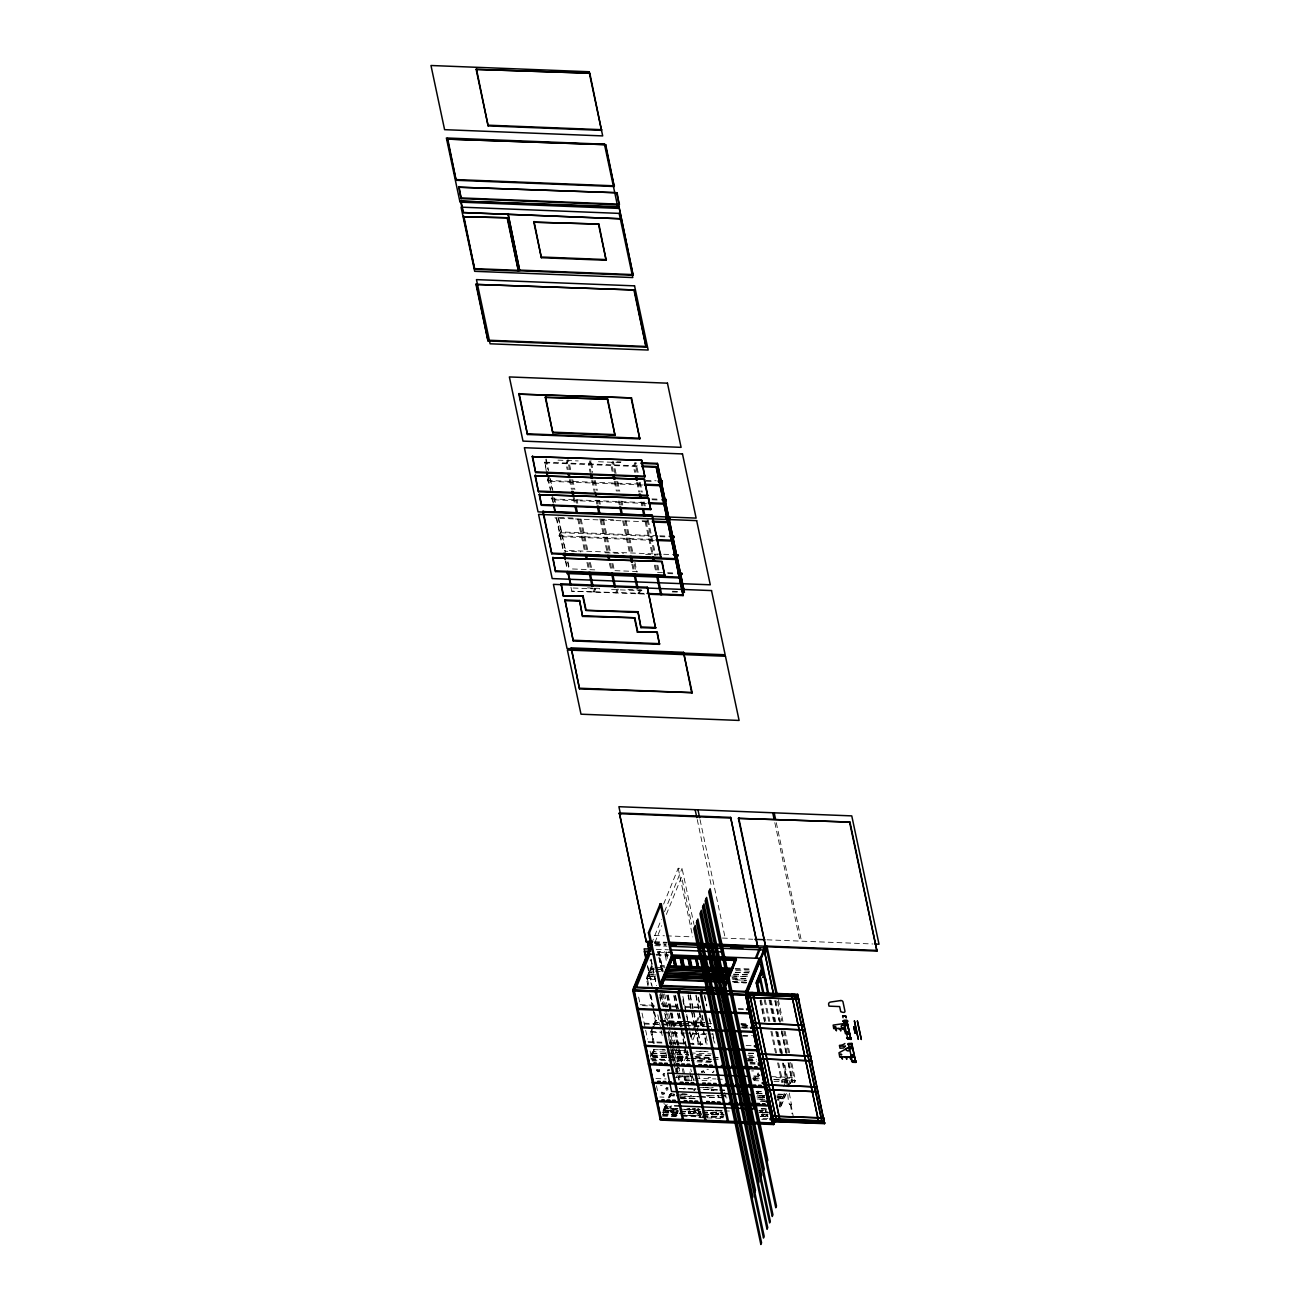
<?xml version="1.0" encoding="UTF-8"?>
<svg xmlns="http://www.w3.org/2000/svg" width="1310" height="1310" viewBox="0 0 1310 1310"><rect width="100%" height="100%" fill="white"/><g stroke="black" fill="none" stroke-linecap="round" stroke-linejoin="round"><path stroke-width="0.75" stroke-dasharray="5 3.75" d="M656.85 1069.451C656.801 1072.71 662.32 1070.123 658.308 1068.796C654.132 1068.878 658.799 1074.347 659.732 1070.434M664.366 1107.015C669.394 1112.272 666.61 1102.299 664.71 1106.115M669.803 1069.484L667.871 1069.5L668.002 1070.958M665.595 1110.569C665.333 1113.467 670.687 1111.813 667.478 1110.045C662.893 1109.177 667.183 1115.76 668.477 1111.551M671.375 1106.492L669.836 1107.769L672.325 1108.555M670.982 1110.782C670.933 1114.04 676.435 1111.469 672.439 1110.127C668.215 1110.241 672.963 1115.645 673.864 1111.764M677.974 1110.372L676.337 1111.207L677.925 1112.649M683.198 1088.97L684.295 1088.07L685.998 1088.97M690.747 1075.805L692.695 1077.459M689.764 1108.653L688.552 1109.455L686.964 1108.555M690.681 1113.009C689.83 1106.901 686.112 1116.906 690.943 1112.436M695.905 1088.643L694.251 1088.79L693.858 1090.624M696.068 1113.222C696.068 1110.192 690.812 1112.747 694.595 1113.991C698.558 1114.057 694.267 1108.358 693.17 1112.354M704.42 1072.562L702.569 1071.22L701.57 1072.562M704.518 1072.497L703.388 1070.597L701.521 1071.924M709.25 1095.553L708.039 1096.339L706.467 1095.438M712.263 1072.562L713.901 1071.711M713.901 1070.974L712.755 1072.513M710.233 1113.14C715.047 1118.462 712.918 1108.325 710.56 1112.239M715.62 1113.353C720.32 1118.674 718.273 1108.686 715.964 1112.452M753.234 1079.44C756.394 1081.831 756.705 1075.412 753.283 1077.18M758.163 1073.43L757.508 1075.084L759.784 1075.543M756.476 1093.67C759.407 1095.406 759.653 1089.724 756.476 1091.099M764.762 1095.979C761.585 1093.621 761.323 1100.122 764.712 1098.238M761.438 1116.464C764.172 1117.888 764.467 1112.779 761.536 1113.697M766.383 1109.504L765.286 1110.405L766.317 1111.699M789.914 1104.576C793.533 1101.808 788.309 1112.075 787.834 1093.375M659.454 1071.121L658.324 1069.566L656.621 1070.041M664.776 1073.398C661.321 1072.824 663.581 1078.294 665.742 1075.788M661.419 1092.917C661.517 1096.47 666.986 1093.211 663.433 1091.639C658.995 1092.884 663.892 1091.279 664.285 1093.883M661.73 1092.114L662.827 1093.784L664.579 1093.195M669.77 1070.352L667.33 1070.892M668.034 1087.546C665.349 1086.367 665.283 1091.295 668.084 1090.379M666.151 1088.086L668.1 1089.74M667.265 1107.883C665.464 1103.708 663.597 1109.373 667.543 1107.196M668.198 1112.239L667.052 1110.683L665.316 1111.257M671.375 1105.755L670.032 1106.655L671.342 1108.031M673.586 1112.452L672.439 1110.896L670.736 1111.371M679.988 1075.919L681.789 1077.049L683.034 1075.87M676.369 1110.995L676.271 1112.55L677.909 1113.353M688.094 1111.355C689.748 1115.711 691.647 1109.963 687.816 1112.043M701.832 1071.121L702.52 1072.595M693.481 1111.568L694.595 1113.238L696.331 1112.649M692.302 1108.653L694.071 1109.668L695.25 1108.587M700.866 1111.42C698.033 1109.963 697.919 1115.285 700.883 1114.139M713.999 1090.608L712.149 1089.167L711.215 1090.608M722.088 1112.763L721.302 1114.433L723.759 1114.728M722.105 1112.108L721.581 1113.746L723.759 1114.27M758.179 1072.792L757.786 1074.397L759.849 1074.986M759.833 1111.535C763.288 1115.056 763.288 1106.639 759.898 1110.192C761.716 1113.942 763.779 1108.849 759.816 1110.372M765.318 1110.192L765.76 1112.239L767.922 1111.846M767.987 1113.958L765.941 1115.449L768.053 1116.857M766.284 1114.433L767.938 1116.202M710.675 1077.557L708.104 1077.459M546.221 470.749L544.813 462.168L639.935 465.918M642.588 485.011L547.416 481.261L548.825 476.545M547.416 481.261L548.481 478.674M646.501 503.466L551.346 499.716L552.738 495M654.345 540.375L559.19 536.625L559.01 535.774L560.582 531.909L657.767 535.741M559.19 536.625L560.582 531.909M590.024 460.711L588.436 464.575L590.122 472.484M591.056 460.743L589.484 464.624L591.154 472.517M644.667 594.069L571.799 591.203L644.946 593.381M594.806 588.174L593.233 592.038L592.398 588.092M595.853 588.206L594.282 592.087L593.43 588.141M617.288 589.058L615.7 592.922L614.865 588.976M618.32 589.091L616.748 592.971L615.913 589.025M639.755 589.942L638.183 593.823L637.331 589.86M640.786 589.975L639.215 593.856L638.379 589.909M663.646 904.064L678.187 868.268L682.068 868.415L693.972 924.434M651.463 943.789L661.419 919.292M664.481 911.76L682.068 868.415M654.902 942.594L661.763 925.695M666.348 914.429L681.609 876.849L691.68 924.287M647.975 986.053L646.338 978.374L651.414 965.912L650.137 959.968M651.496 966.993L646.927 978.259L648.319 984.858M652.445 965.945L647.107 979.11L655.197 979.422M649.17 974.607L648.679 972.642L654.803 972.74M650.693 970.874L650.235 968.778M662.893 971.987L658.979 951.551L664.809 951.78L666.495 959.673M666.217 960.361L664.809 951.78M667.265 958.445L666.282 951.83L672.112 952.059M653.297 1043.71L650.759 1031.772L653.035 1026.172M653.821 1024.469L655.311 1020.572L656.343 1020.621L650.644 993.766M653.608 1026.058L651.348 1031.658L653.641 1042.449M654.378 1024.191L655.884 1020.457M651.807 1031.805L661.632 1032.886M653.035 1028.759L656.343 1020.621M652.02 1031.854L651.627 1029.627M655.115 1024.273L654.656 1022.177L658.717 1022.324L654.607 1022.291M650.35 1057.055L653.379 1049.556M654.017 1049.31L651.201 1056.253L667.38 1056.892M666.643 1057.661L651.381 1057.104L655.18 1047.722M653.903 1051.521L653.493 1049.277M675.96 1071.793L677.499 1068.01M680.561 1060.478L685.146 1049.179M692.793 1030.331L699.687 1013.367M681.282 1061.28L685.85 1050.014M691.189 1036.865L700.342 1014.317M676.238 1077.557L676.942 1075.821L692.728 1076.787M663.007 1110.847L665.251 1105.345M668.231 1098.009L669.721 1094.341M663.138 1111.846L666.135 1104.445M669.148 1097.043L670.638 1093.342M677.499 1113.205L663.335 1112.649L666.332 1105.034M669.328 1097.878L670.867 1093.85L674.961 1094.161M684.442 1060.641L687.504 1053.093M692.859 1039.911L695.921 1032.362M696.691 1030.479L702.815 1015.414M663.417 1113.729L667.167 1104.477M670.18 1097.076L671.686 1093.375M678.842 1077.655L679.53 1075.936M690.812 1080.75L684.672 1080.504L684.213 1075.903M693.547 1080.177L690.747 1069.025M711.101 1089.854L713.426 1090.542M784.166 1082.83L786.442 1077.229L783.511 1063.392M783.675 1086.612L787.474 1077.262L784.543 1063.442M779.548 1101.743L780.007 1103.839M782.578 1094.276L778.533 1094.112M779.09 1106.099L784.297 1093.26M779.253 1106.95L784.477 1094.096M788.211 1084.893L791.256 1077.409L788.325 1063.589M780.269 1107.048L785.525 1094.112M788.489 1086.809L792.288 1077.459L772.048 1076.656M781.202 1106.049L786.458 1093.097M790.208 1083.845L792.468 1078.294L774.243 1077.573M773.997 1081.405L794.81 1082.224L795.514 1080.504L791.731 1062.737M665.922 1088.659L668.034 1088.381M676.124 1111.584L677.974 1111.158M765.073 1110.765L766.366 1110.192M766.006 1115.121L767.987 1114.761M677.892 1108.604L675.764 1108.62M707.138 1087.333L705.222 1087.333M753.561 1070.909L751.645 1070.909M717.356 1110.258L715.44 1110.258M662.107 1085.646L660.42 1085.646M708.415 1069.271L706.974 1069.287M683.394 1088.905L684.835 1088.905M674.634 1094.832L672.21 1093.866M691.598 1095.569L690.272 1095.52M708.956 1095.553L707.629 1095.504M753.201 1077.721C761.929 1079.571 743.867 1079.031 759.374 1078.736M689.584 1108.604L688.127 1108.62M711.658 1110.241L710.462 1110.241M764.68 1097.747L762.305 1096.486L764.68 1096.879M674.552 1094.276L673.062 1093.932M756.558 1091.656L758.67 1093.064L756.623 1092.9M722.056 1110.765L720.582 1110.29M761.372 1114.351L763.484 1115.776L761.454 1115.612M753.971 1076.885L760.078 1077.016M700.784 1113.533L698.803 1112.19L700.85 1112.272M616.944 461.775L620.989 461.922M557.978 460.137L578.218 460.94M598.457 461.742L620.711 462.61M544.534 462.856L639.657 466.606M646.01 480.377L656.13 480.77M646.19 481.212L652.249 481.458M547.252 480.426L642.408 484.176M651.954 498.913L660.043 499.225M652.134 499.749L660.224 500.076M551.166 498.881L646.321 502.631M559.141 517.483L573.305 518.039M599.636 519.087L613.8 519.644M642.146 520.758L650.251 521.085M573.485 518.891L555.26 518.17L555.08 517.335M575.516 518.973L613.981 520.479M616.011 520.561L650.431 521.92M659.782 535.806L669.918 536.216M560.762 532.744L657.947 536.576M659.962 536.658L668.067 536.969M559.01 535.774L654.165 539.524M661.681 554.179L564.495 550.364L564.675 551.199L580.87 551.837M663.712 554.261L673.831 554.67M605.171 552.787L623.396 553.508M645.666 554.392L657.817 554.867M572.47 568.966L594.74 569.85M614.98 570.652L637.266 571.52M657.505 572.323L665.611 572.634M667.625 572.716L673.7 572.961M667.805 573.567L675.911 573.878M587.551 587.879L599.685 588.354M628.03 589.484L642.195 590.04M672.538 591.236L678.613 591.465M573.092 588.01L599.407 589.042M611.557 589.533L641.916 590.728M672.259 591.923L680.365 592.235M654.279 935.373L664.416 935.766M666.446 935.848L692.793 936.879M722.416 938.058L752.824 939.254M767.005 939.81L872.951 943.986M654.705 941.661L667.216 942.332M654.427 942.349L666.577 942.823M654.361 943.577L666.512 944.051M655.508 943.953L665.644 944.346M655.688 944.788L665.824 945.198M654.82 945.673L666.97 946.147M656.294 949.324L668.46 949.799M658.701 952.239L664.53 952.468M666.004 952.517L671.833 952.747M656.015 954.302L668.28 954.793M656.195 955.154L668.444 955.629M660.355 965.421L664.399 965.585M735.205 968.368L751.383 969.007M660.535 966.272L664.579 966.42M735.385 969.22L751.563 969.858M654.934 967.337L665.054 967.746M735.892 970.53L750.09 971.25M650.186 968.909L654.296 968.942M656.261 969.138L662.385 969.253M735.188 972.249L749.402 972.691M650.218 969.056L654.263 969.22M656.294 969.302L662.369 969.547M735.221 972.413L749.385 972.97M733.666 974.149L749.86 974.787M653.461 971.234L649.4 971.07M655.442 971.152L661.55 971.545M733.616 974.28L750.597 975.066M733.666 975.983L747.895 976.408M648.712 972.79L654.771 973.035M731.684 976.065L747.879 976.703M655.95 974.967L647.861 974.64L655.983 975.115M732.143 977.882L749.042 978.635M732.093 978.013L749.074 978.783M655.311 976.556L647.206 976.228L647.599 978.472L655.704 978.783M746.372 980.142L732.208 979.585L746.356 980.437M647.156 976.359L655.295 976.834M646.338 978.374L655.753 978.652M732.65 981.698L746.831 982.254M732.601 981.812L746.765 982.385M734.091 982.533L746.225 983.008M640.23 1004.721L654.525 1005.294M662.696 1005.621L676.992 1006.178M685.163 1006.506L701.505 1007.144M738.267 1008.585L744.391 1008.831M642.44 1005.654L654.705 1006.129M662.876 1006.457L677.172 1007.013M685.343 1007.341L701.685 1007.979M738.447 1009.437L744.571 1009.683M659.929 1020.621L682.183 1021.505M684.213 1021.587L704.436 1022.373M740.854 1023.814L748.943 1024.125M660.387 1020.768L704.895 1022.537M741.313 1023.962L748.436 1024.404M660.109 1021.472L680.349 1022.258M688.438 1022.586L704.616 1023.225M706.63 1023.306L712.706 1023.536M741.034 1024.649L749.124 1024.977M666.806 1022.651L680.971 1023.208M683.001 1023.29L703.241 1024.076M666.757 1022.783L680.922 1023.339L666.79 1022.93M682.936 1023.421L703.175 1024.207M654.64 1022.455L658.684 1022.619M682.968 1023.569L703.208 1024.371M741.673 1025.894L747.732 1026.123M644.143 1023.176L660.486 1023.831M662.533 1023.912L680.905 1024.633M682.952 1024.715L703.372 1025.517M742.197 1027.04L748.321 1027.286M653.788 1024.305L659.863 1024.551M661.894 1024.617L683.443 1025.386L661.927 1024.78M685.474 1025.468L704.387 1026.303M705.697 1026.27L712.493 1026.614M740.821 1027.728L748.911 1028.055L740.854 1027.891M644.323 1024.027L660.666 1024.666M685.179 1025.632L704.42 1026.45M705.599 1026.434L711.723 1026.68M650.759 1031.772L662.205 1032.133M663.482 1032.133L683.705 1032.935M684.459 1033.017L706.729 1033.885M707.99 1033.885L714.818 1034.212M742.835 1035.391L752.48 1035.637M663.662 1032.968L683.885 1033.77M691.975 1034.098L706.139 1034.654M742.557 1036.079L750.646 1036.406M648.057 1041.63L662.369 1042.203M670.54 1042.514L686.866 1043.169M688.913 1043.251L707.302 1043.972M746.111 1045.495L752.235 1045.74M648.237 1042.482L662.533 1043.038M670.704 1043.366L687.046 1044.004M689.093 1044.086L705.435 1044.725M659.519 1049.654L665.644 1049.752M685.883 1050.554L667.609 1049.965L685.867 1050.849M699.999 1051.242L708.137 1051.439M748.567 1053.158L754.691 1053.273M653.477 1049.572L665.627 1050.047M695.987 1051.242L708.12 1051.717M748.6 1053.322L754.675 1053.551M664.809 1052.045L652.675 1051.57M666.806 1051.979L688.356 1052.732M690.321 1052.945L711.363 1053.895M747.748 1055.172L755.886 1055.647M651.938 1053.142L666.151 1053.567M668.116 1053.78L688.421 1054.452M710.675 1055.32L690.386 1054.648L710.659 1055.614M749.074 1056.974L755.199 1057.072M651.971 1053.289L666.135 1053.862M668.166 1053.928L688.389 1054.73M749.107 1057.121L755.182 1057.367M666.593 1055.68L652.429 1055.107L651.987 1053.011M668.624 1055.745L686.833 1056.466M694.939 1056.793L711.117 1057.432M713.148 1057.514L719.223 1057.743M747.551 1058.857L755.641 1059.184M651.119 1055.139L667.347 1055.942M668.575 1055.876L687.586 1056.744M695.643 1056.908L711.068 1057.563M713.099 1057.629L719.174 1057.874M747.502 1058.988L756.394 1059.446M669.41 1056.974L687.619 1057.694M695.708 1058.005L709.856 1058.562M748.305 1060.085L756.394 1060.396M652.445 1056.941L666.659 1057.383M668.64 1057.579L688.929 1058.251M690.894 1058.464L711.183 1059.135M713.213 1059.217L719.288 1059.446M747.568 1060.691L755.706 1060.887M668.673 1057.743L689.813 1058.611M690.927 1058.627L711.166 1059.413M747.601 1060.854L756.574 1061.247M650.923 1058.84L667.101 1059.479M669.132 1059.561L689.371 1060.363M711.625 1061.231L691.402 1060.445L711.576 1061.362M750.09 1062.754L756.148 1062.999M650.874 1058.971L667.052 1059.61M669.082 1059.692L689.322 1060.494M750.024 1062.885L756.099 1063.114M651.987 1060.085L666.282 1060.641M668.329 1060.723L678.531 1061.133M696.92 1061.853L713.262 1062.508M750.024 1063.949L756.165 1064.195M652.167 1060.92L656.245 1061.084M753.823 1075.936L759.898 1076.181M686.489 1075.87L692.564 1076.099M773.555 1079.293L791.764 1080.013M752.415 1078.801L760.52 1079.112M774.701 1079.686L795.514 1080.504M675.452 1077.36L693.006 1078.212M695.037 1078.294L715.997 1078.949M717.307 1079.162L724.102 1079.276M753.741 1080.603L759.816 1080.848M655.901 1078.539L666.119 1078.949M684.508 1079.669L711.052 1080.717M703.142 1087.349L713.311 1087.628M698.214 1087.496L714.408 1088.135M679.268 1088.348L695.544 1089.019M719.747 1089.936L725.904 1090.215M756.181 1091.377L762.338 1091.639M679.3 1088.495L695.495 1089.134M719.779 1090.1L725.855 1090.346M756.214 1091.541L762.289 1091.77M756.279 1093.244L762.404 1093.342M757.393 1093.457L763.484 1093.866M777.632 1094.259L783.691 1094.505M764.876 1095.537L756.689 1095.193L764.811 1095.668M776.928 1095.979L783.085 1096.257M776.961 1096.142L783.036 1096.388L782.643 1094.145M681.953 1093.965L688.028 1094.21L681.904 1094.096M756.836 1096.912L764.925 1097.24L756.787 1097.043M777.076 1097.715L781.12 1097.878L781.562 1099.974L777.436 1099.794M720.353 1095.619L726.428 1095.848M777.026 1097.846L781.12 1097.878L781.513 1100.105L777.469 1099.958M676.942 1094.079L687.095 1094.636M709.365 1095.52L719.485 1095.913M721.466 1095.831L727.574 1096.241M757.9 1097.272L764.008 1097.665M778.14 1098.075L782.185 1098.222M670.18 1095.569L674.306 1095.749M698.508 1096.683L676.238 1095.799L698.541 1096.847M700.539 1096.765L726.919 1097.829M757.196 1098.992L765.384 1099.336L757.229 1099.156M674.257 1095.88L670.212 1095.717L669.819 1093.49M700.572 1096.912L726.87 1097.96M680.447 1097.698L696.625 1098.337M761.388 1100.891L765.433 1101.055M659.831 1096.994L663.908 1097.158M680.25 1097.796L697.69 1098.697M765.384 1101.186L760.422 1101.17L764.516 1101.481M681.527 1098.206L695.708 1098.763M680.43 1098.631L684.508 1098.795M766.399 1108.8L759.423 1108.702L765.531 1109.095M665.627 1106.754L671.784 1107.015M758.817 1110.454L766.907 1110.765M677.925 1108.964L663.695 1108.538L664.154 1110.651L678.367 1111.076L664.121 1110.487M679.89 1109.177L700.179 1109.848M708.219 1110.29L722.449 1110.716M724.414 1110.929L730.538 1111.044M758.817 1112.288L768.986 1112.55M676.959 1109.242L664.809 1108.768L676.992 1109.406M685.048 1109.554L699.212 1110.11M707.318 1110.438L721.483 1110.995M759.931 1112.517L768.037 1112.829L759.964 1112.665M685.081 1109.717L701.276 1110.356M703.306 1110.438L721.515 1111.158M680.299 1111.126L700.539 1111.928L680.332 1111.273M702.569 1111.994L722.809 1112.796M761.257 1114.319L767.332 1114.548L761.29 1114.466M702.602 1112.157L722.891 1112.829M662.189 1112.272L678.433 1112.779M680.398 1112.992L700.686 1113.647M702.668 1113.86L722.956 1114.532M761.356 1116.169L767.48 1116.284M677.466 1113.058L663.335 1112.649M679.497 1113.123L701.751 1114.008M703.781 1114.09L724.021 1114.892M760.439 1116.316L768.544 1116.644M679.53 1113.287L701.783 1114.171M703.814 1114.253L724.053 1115.039M760.471 1116.48L768.577 1116.791M662.598 1114.221L678.875 1114.876M680.823 1114.925L701.145 1115.76M703.077 1115.809L723.398 1116.644M767.922 1118.396L761.618 1118.462M662.631 1114.368L678.826 1115.006M686.915 1115.334L701.079 1115.891M703.11 1115.973L723.349 1116.759M663.564 1114.597L679.906 1115.252M681.953 1115.334L700.326 1116.054M702.373 1116.136L722.792 1116.939M662.729 1115.399L680.087 1116.087M682.133 1116.169L701.194 1116.922M702.553 1116.971L723.447 1117.79M761.781 1119.313L767.971 1119.559M662.451 1116.087L678.645 1116.726M698.885 1117.528L704.96 1117.774M706.974 1117.856L721.139 1118.412M664.727 1075.674L663.138 1074.233L664.776 1074.184M718.813 1096.765L717.127 1095.537M699.196 1109.881L697.624 1108.653M679.546 1068.305L678.383 1067.65M718.83 1096.044L717.782 1095.504M664.89 1104.183L663.826 1103.642M699.196 1109.128L698.279 1108.62M695.905 1089.478L693.972 1089.478L694.742 1090.542M693.121 1108.604L695.151 1108.653M680.725 1075.887L682.854 1075.936M776.306 822.696L801.474 941.169M774.816 822.631L799.984 941.104M778.32 999.563L782.922 1021.276M785.017 1031.15L789.635 1052.863M777.616 1001.282L781.808 1021.03M783.904 1030.888L788.522 1052.618M790.618 1062.476L794.81 1082.224M775.929 1000.447L780.547 1022.16M782.43 1031.052L787.261 1053.764M789.144 1062.623L792.91 1080.39L792.222 1082.126L788.03 1062.377M774.898 1000.398L779.515 1022.128M781.611 1032.002L786.213 1053.715M775.029 1001.184L779.221 1020.916M781.317 1030.79L785.934 1052.503M771.115 1000.25L775.733 1021.98M777.829 1031.854L782.447 1053.567M770.034 999.923L774.652 1021.636M776.748 1031.51L781.366 1053.24M783.462 1063.114L788.08 1084.827M770.083 1000.218L774.701 1021.931M776.797 1031.805L781.415 1053.518M769.003 999.874L773.62 1021.603M775.716 1031.478L780.318 1053.191M782.43 1063.065L787.032 1084.795M765.22 999.726L769.838 1021.456M771.934 1031.33L776.552 1053.043M778.648 1062.918L782.84 1082.666M764.188 999.694L768.806 1021.407M770.902 1031.281L775.52 1053.011M777.616 1062.885L781.808 1082.617M761.323 1000.021L765.81 1021.129M760.291 999.988L764.762 1021.079M759.996 1000.676L764.483 1021.767M638.085 472.386L635.989 462.512L634.417 466.393L635.678 472.32M640.181 482.26L642.277 492.134M644.373 502.008L645.224 505.955M648.155 519.775L655.704 555.325M657.8 565.2L659.487 573.092M637.053 472.353L634.957 462.479L633.385 466.36L634.646 472.271M639.149 482.227L641.245 492.101M643.341 501.976L644.176 505.922M647.124 519.742L654.673 555.276M656.768 565.15L658.439 573.059M637.774 482.195L639.87 492.069M641.966 501.943L642.801 505.889M646.158 521.675L653.297 555.243M655.393 565.118L657.063 573.027M636.742 482.145L638.838 492.02M640.934 501.894L641.769 505.84M645.126 521.642L652.249 555.211M654.361 565.085L655.606 571.013M700.048 819.683L725.216 938.173M697.247 819.585L711.51 886.723M616.044 473.483L613.522 461.628L611.95 465.508L613.211 471.436M617.714 481.376L619.81 491.25M621.906 501.124L622.758 505.07M626.098 520.872L633.238 554.441M634.908 562.334L637.004 572.208M614.996 473.434L612.49 461.595L610.918 465.476L612.163 471.387M616.683 481.343L618.779 491.217M620.875 501.091L621.71 505.038M625.067 520.823L632.206 554.392M634.302 564.266L635.972 572.175M615.307 481.31L617.403 491.184M619.499 501.059L620.334 505.005M623.691 520.791L630.831 554.359M632.926 564.233L634.597 572.142M614.259 481.261L616.371 491.135M618.467 501.009L619.303 504.956M622.659 520.758L629.783 554.327M631.879 564.201L633.565 572.093M678.187 868.268L692.63 936.273M591.465 462.725L593.152 470.617M595.248 480.492L597.344 490.366M599.44 500.24L600.275 504.186M603.632 519.988L610.771 553.557M612.867 563.431L614.537 571.324M704.698 995.305L706.827 1005.31M709.791 1019.311L712.345 1031.314M712.771 1033.328L714.9 1043.333M704.42 995.993L706.548 1005.998M709.087 1018.001L709.938 1022.013M712.951 1037.111L714.621 1044.021M724.692 1092.393L725.953 1098.32M590.433 462.676L592.529 472.55M594.216 480.459L596.312 490.333M598.408 500.191L599.243 504.153M602.6 519.939L609.723 553.508M611.835 563.382L613.08 569.31M592.841 480.426L594.937 490.3M597.033 500.158L597.868 504.121M601.225 519.906L608.348 553.475M610.46 563.349L611.704 569.277M591.792 480.377L594.314 492.233M595.984 500.125L596.836 504.072M600.193 519.874L607.316 553.442M609.412 563.316L610.673 569.228M698.345 997.041L701.751 1013.039M702.176 1015.053L704.305 1025.059M698.066 997.729L700.195 1007.734M701.898 1015.741L704.01 1025.746M706.139 1035.751L707.416 1041.745M696.101 994.961L702.897 1026.974M703.323 1028.989L706.729 1044.987M695.823 995.649L702.618 1027.662M703.044 1029.676L706.45 1045.675M690.272 994.732L697.919 1030.757M698.345 1032.755L700.899 1044.758M689.977 995.42L697.64 1031.445M698.066 1033.443L700.604 1045.446M688.274 994.65L695.07 1026.68M695.495 1028.678L698.901 1044.676M687.996 995.338L694.791 1027.367M695.217 1029.365L698.623 1045.364M682.87 996.419L686.26 1012.433M686.686 1014.431L688.814 1024.436M690.943 1034.441L693.072 1044.447M570.685 469.733L568.589 459.859L567.017 463.74L568.262 469.668M572.781 479.607L574.877 489.482M576.973 499.356L577.808 503.302M581.165 519.104L588.305 552.673M590.401 562.547L592.071 570.439M683.001 999.121L689.387 1029.136M689.813 1031.134L691.516 1039.141M682.919 1000.676L683.771 1004.623M689.633 1032.264L691.32 1040.173M698.443 1073.742L700.13 1081.634M569.637 469.7L567.541 459.826L565.969 463.691L567.23 469.619M571.75 479.575L573.846 489.432M575.942 499.307L576.777 503.269M580.133 519.055L587.257 552.624M589.353 562.498L591.039 570.39M570.358 479.542L572.47 489.4M574.14 497.309L575.401 503.236M578.758 519.022L585.881 552.591M587.977 562.465L589.664 570.358M569.326 479.493L571.422 489.367M573.109 497.26L574.37 503.187M577.726 518.989L584.85 552.558M586.945 562.432L588.632 570.325M666.282 951.83L667.543 957.757M675.501 995.272L678.858 1011.074M679.284 1013.039L683.05 1030.823M683.476 1032.788L686.833 1048.59M687.259 1050.554L688.503 1056.482M675.223 995.96L678.58 1011.762M679.006 1013.727L682.772 1031.51M683.198 1033.475L686.555 1049.277M686.98 1051.259L689.076 1061.116M674.044 995.223L677.401 1011.009M677.81 1012.99L685.359 1048.524M685.785 1050.505L687.881 1060.379M691.238 1076.165L691.795 1080.815L689.273 1068.96M673.766 995.911L677.123 1011.697M677.532 1013.678L687.603 1061.067M658.979 951.551L663.171 971.283M668.215 994.978L671.572 1010.78M671.981 1012.761L674.503 1024.6M676.173 1032.509L679.53 1048.295M679.956 1050.276L682.051 1060.15M685.408 1075.936L685.965 1080.586L685.13 1076.64M667.936 995.682L671.277 1011.467M671.702 1013.449L675.059 1029.251M675.485 1031.216L681.773 1060.838M683.443 1068.731L684.704 1074.659M661.976 971.25L657.784 951.502L661.697 971.938M667.003 994.945L670.36 1010.731M670.785 1012.712L673.307 1024.551M674.977 1032.46L678.334 1048.246M678.76 1050.227L681.265 1062.066M666.725 995.633L670.081 1011.418M670.507 1013.4L673.864 1029.201M674.273 1031.167L680.578 1060.789M682.248 1068.682L683.509 1074.609M683.935 1076.591L684.77 1080.537M664.645 993.897L668.411 1011.68M668.837 1013.662L672.194 1029.463M672.62 1031.445L679.759 1065.046M663.171 994.044L666.937 1011.811M667.363 1013.793L670.72 1029.578M671.129 1031.56L678.269 1065.128M678.695 1067.093L679.53 1071.056M661.927 993.013L668.886 1025.812M669.263 1027.564L676.533 1061.821M676.812 1063.114L678.662 1071.826M661.173 994.716L663.744 1006.588M665.382 1014.448L667.51 1024.354M669.148 1032.231L672.538 1048.033M672.931 1049.998L676.32 1065.8M676.697 1067.765L679.219 1079.62M660.486 993.422L664.252 1011.189M664.678 1013.17L668.034 1028.972M668.444 1030.937L674.748 1060.56M676.418 1068.452L677.679 1074.38M678.105 1076.361L678.94 1080.308M546.123 458.975L548.628 470.83M550.315 478.723L552.82 490.562M554.507 498.471L555.342 502.418M558.699 518.22L565.822 551.788M567.934 561.646L569.179 567.574M659.716 994.65L661.845 1004.754M664.743 1018.345L665.627 1022.521M668.1 1034.147L676.484 1073.627M545.828 459.663L547.94 469.537M549.611 477.43L552.132 489.285M553.803 497.178L555.063 503.106M557.995 516.926L565.543 552.476M567.639 562.35L568.9 568.262M659.847 997.319L660.698 1001.266M668.853 1039.288L670.098 1045.2M670.524 1047.181L673.455 1061.002M673.88 1062.983L675.141 1068.894M651.086 959.1L656.539 984.76M650.972 959.64L656.506 985.644M544.813 462.168L546.499 470.061M548.169 477.953L550.691 489.809M552.378 497.702L553.622 503.63M556.57 517.45L563.693 551.019M565.789 560.893L567.476 568.786M547.891 478.641L550.413 490.497M552.083 498.389L552.935 502.336M556.292 518.138L563.415 551.707M565.511 561.581L566.771 567.508M570.963 587.257L571.799 591.203M647.91 966.616L652.2 986.528M647.304 965.486L651.496 985.235M657.8 1014.857L659.061 1020.785M659.47 1022.75L660.731 1028.678M661.157 1030.659L662.418 1036.57M665.758 1052.372L666.61 1056.319M647.386 978.406L649.007 986.086M650.366 994.454L656.064 1021.309M649.596 993.717L652.462 1007.144M652.871 1009.06L655.344 1020.736M651.61 1029.922L654.345 1043.742M665.267 1104.674L665.66 1106.917M638.625 997.09L639.902 1003.1M642.031 1013.105L647.549 1039.092M650.104 1051.095L651.381 1057.104M656.441 1085.793L657.702 1091.705M789.308 1093.08L791.371 1104.281M791.011 1104.363L793.401 1117.266M790.274 1104.51L791.993 1113.729M710.495 1112.649C712.378 1116.218 714.245 1111.257 710.511 1112.779M715.882 1112.861L718.551 1114.008L715.882 1112.861M747.764 1025.845L741.689 1025.599L747.699 1025.976M717.814 1089.887L697.493 1089.069L717.765 1090.018"/><path stroke-width="1.5" d="M669.852 943.364L668.739 942.922M447.349 139.106L605.711 144.657L614.193 186.511L456.093 180.289L447.349 139.106L605.711 144.657M476.136 69.397L589.795 73.18L601.519 130.361L488.122 125.891L476.136 69.397L589.795 73.18M456.093 180.289L447.627 138.418M458.746 187.215L617.108 192.75L619.253 204.868L461.169 198.629L458.746 187.215L617.108 192.75M488.122 125.891L476.414 68.71M461.169 198.629L459.024 186.528M463.019 212.548L621.104 218.786L463.019 212.548L460.596 201.134L618.959 206.669L633.107 275.28L519.726 270.81L508.002 213.628L519.726 270.81M463.511 216.74L507.543 217.771L518.449 271.072L474.695 269.336L463.511 216.74L507.543 217.771M474.695 269.336L463.789 216.052M475.988 284.417L634.367 289.952L646.076 347.15L487.991 340.911L475.988 284.417L634.367 289.952M533.809 222.192L598.883 224.059L606.137 260.264L541.358 257.71L533.809 222.192L598.883 224.059M487.991 340.911L476.267 283.73M541.358 257.71L534.087 221.505M518.875 394.146L631.502 397.896L639.788 438.916L527.439 434.494L518.875 394.146L631.502 397.896M633.107 275.28L618.959 206.669M527.439 434.494L519.153 393.459M545.255 397.339L607.725 399.108L614.996 435.313L552.804 432.873L545.255 397.339L607.725 399.108M532.253 456.65L641.769 460.268L644.88 476.873L535.643 472.566L532.253 456.65L641.769 460.268M535.643 472.566L532.531 455.962M535.02 475.677L644.536 479.296L647.68 496.064L538.443 491.758L535.02 475.677L644.536 479.296M552.804 432.873L545.533 396.652M538.443 491.758L535.299 474.99M539.212 494.689L648.728 498.308L650.693 509.606L541.456 505.3L539.212 494.689L648.728 498.308M541.456 505.3L539.491 494.001M542.798 511.62L652.314 515.239L661.01 558.125L551.772 553.819L542.798 511.62L652.314 515.239M551.772 553.819L543.077 510.933M552.64 557.896L662.156 561.515L664.776 575.876L555.538 571.569L552.64 557.896L662.156 561.515M555.538 571.569L552.918 557.208M637.708 612.409L585.734 610.362L637.986 611.721L640.95 627.637L655.573 628.21L647.287 587.191L561.073 583.785L563.218 595.935L583.114 596.017L563.218 595.935M657.325 632.222L637.43 632.14L657.325 632.222L659.47 644.356L573.256 640.95L564.954 599.931L579.593 600.504L582.541 616.42L634.81 617.78L582.819 615.733M582.541 616.42L579.593 600.504M573.256 640.95L564.954 599.931M571.209 647.877L579.511 688.913L692.139 692.646L683.558 652.314L571.209 647.877L579.511 688.913M648.712 594.232L683.116 595.591L656.13 466.557L641.966 466M657.423 463.363L684.409 592.398L657.423 463.363L641.229 462.725M644.602 485.093L660.813 485.732L662.205 481.016L658.144 480.852M660.813 485.732L662.205 481.016M648.532 503.548L664.727 504.186L666.119 499.47L662.074 499.307M664.727 504.186L666.119 499.47M652.445 522.002L668.64 522.641L670.049 517.925L665.988 517.761M668.64 522.641L670.049 517.925M647.287 587.191L655.573 628.21M656.375 540.457L672.57 541.096L673.962 536.38L669.918 536.216M672.57 541.096L673.962 536.38M640.95 627.637L637.986 611.721M676.304 558.699L562.923 554.228L563.103 555.08L676.484 559.55L677.876 554.818L673.831 554.67M676.484 559.55L677.876 554.818M680.234 577.153L566.837 572.683L567.017 573.534L680.398 577.988L681.806 573.272L677.745 573.125M680.398 577.988L681.806 573.272M683.116 595.591L656.13 466.557M683.558 652.314L691.844 693.334M652.396 942.267L646.338 942.021L619.352 812.986L730.652 817.375L757.639 946.409L668.591 942.905M736.204 958.838L724.381 987.92L659.601 985.366L671.408 956.284L736.204 958.838L736.384 959.673L724.561 988.755L659.782 986.201L648.417 932.769L660.24 903.671L661.272 903.72L674.765 966.567M672.439 956.316L660.633 985.398L649.465 932.802L661.272 903.72M646.338 942.021L619.352 812.986M644.373 951.666L650.481 951.207L644.373 951.666L646.043 959.575M649.4 951.207L647.73 943.315L648.434 941.595L649.269 945.542M651.152 947.359L651.021 941.694M775.192 1120.852L773.686 1124.553L660.306 1120.083L632.681 990.049L651.463 943.789M651.643 944.641L632.861 990.884L746.241 995.354L765.024 949.111M635.366 986.021L637.593 980.519M639.083 976.851L642.817 967.681M644.307 963.996L647.844 953.991L653.968 954.237M651.922 946.524L633.893 990.933L661.157 1119.28L634.171 990.245L745.488 994.634L772.474 1123.669L745.488 994.634M636.513 987.101L649.924 954.073M656.899 987.904L655.327 991.785L682.592 1120.132M671.833 952.747L675.043 965.879M657.947 987.937L656.359 991.817L683.624 1120.165M659.782 986.201L671.588 957.119L660.24 903.671M661.992 985.284L672.881 957.168L661.255 987.101M757.639 946.409L730.652 817.375M738.398 818.373L849.977 822.074L876.963 951.109L765.662 946.721L738.398 818.373L849.977 822.074M679.366 988.788L677.794 992.669L705.058 1121.016M680.414 988.821L678.842 992.702L706.106 1121.049M701.849 989.672L700.26 993.553L727.525 1121.9M702.88 989.721L701.308 993.586L728.573 1121.933M724.184 987.724L735.074 959.624L723.447 989.558M724.315 990.556L722.743 994.437L750.008 1122.785M713.737 1017.641L714.441 1015.921M716.357 1011.189L717.061 1009.47M719.91 1002.461L720.598 1000.742M722.498 996.091L723.185 994.356M725.118 989.623L725.806 987.904M728.655 980.895L729.359 979.176M725.347 990.606L723.775 994.47L751.039 1122.817M755.379 958.232L759.178 948.866M756.41 958.265L760.209 948.915M745.75 991.408L759.161 958.38M668.87 942.217L764.401 946.164L763.697 947.883L773.342 993.291M824.661 1123.325L773.948 1121.327L746.503 992.128L763.992 949.062M746.241 995.354L764.843 948.26M765.662 946.721L738.676 817.686M747.273 994.732L797.986 996.73L747.273 994.732L747.846 997.434L798.707 999.088L747.846 997.434M775.929 993.389L766.284 947.981L766.989 946.262L777.059 993.635M749.402 992.734L776.535 1121.426L749.402 992.734L752.89 992.521L780.154 1120.869L776.666 1121.082M761.503 969.416L756.165 982.565L758.375 992.996M756.328 983.401L761.683 970.251L760.422 964.307M760.095 994.274L757.655 982.762L762.715 970.301L761.683 970.251M758.506 980.912L759.161 979.029M760.013 977.178L760.684 975.295M761.536 973.445L762.224 971.725M758.965 982.729L758.523 980.617M760.488 978.996L760.029 976.9M732.961 1108.113L733.666 1106.393M735.581 1101.661L736.285 1099.941M739.118 1092.933L739.822 1091.214M741.706 1086.563L742.41 1084.844M744.326 1080.111L745.03 1078.376M747.879 1071.367L748.583 1069.648M791.617 994.388L818.881 1122.736L822.221 1122.867L794.957 994.519L791.617 994.388L818.881 1122.736M794.957 994.519L822.221 1122.867M797.675 994.29L797.266 995.322L746.536 993.324L773.801 1121.671L824.53 1123.669L797.675 994.29L746.962 992.292M773.064 1116.169L823.924 1117.823L824.219 1121.213L773.49 1119.215L773.064 1116.169L823.777 1118.167M773.768 1120.476L769.952 1119.624M773.801 1121.671L746.782 991.441L634.433 987.019L634.613 987.855M773.686 1124.553L775.012 1120.001M752.186 1198.584L752.873 1196.865L695.217 925.449L693.825 928.888L760.864 1244.5L761.568 1242.781L694.513 927.169M754.806 1192.133L755.493 1190.413L697.837 918.998L696.445 922.437L763.484 1238.048L764.188 1236.329L697.133 920.717M758.343 1183.405L759.047 1181.686L701.39 910.253L699.982 913.709L767.038 1229.32L767.725 1227.585L700.686 911.989M760.93 1177.035L761.634 1175.316L703.978 903.884L702.569 907.339L769.625 1222.934L770.313 1221.215L703.274 905.603M763.55 1170.583L764.254 1168.864L706.598 897.432L705.189 900.887L772.245 1216.482L772.933 1214.763L705.893 899.151M767.103 1161.855L767.791 1160.12L710.135 888.704L708.743 892.143L775.782 1207.754L776.486 1206.035L709.447 890.423M656.359 1062.983L653.886 1062.803M656.539 1063.818L654.067 1063.638M661.861 1063.114L659.29 1063.016M661.927 1064.031L659.47 1063.851M667.249 1063.327L664.678 1063.229M667.429 1064.162L664.858 1064.064M678.94 1063.785L676.369 1063.687M679.12 1064.621L676.582 1064.621M660.289 1081.438L657.817 1081.258M684.328 1063.998L681.789 1063.982M660.469 1082.273L658.095 1082.273M684.508 1064.833L681.97 1064.833M665.775 1081.569L663.204 1081.471M689.715 1064.211L687.177 1064.195M665.955 1082.404L663.482 1082.486M689.895 1065.046L687.357 1065.046M671.178 1081.782L668.591 1081.683M671.359 1082.617L668.82 1082.6M701.407 1064.67L698.869 1064.653M701.587 1065.521L699.049 1065.505M682.854 1082.24L680.316 1082.224M683.034 1083.075L680.463 1082.977M706.794 1064.883L704.223 1064.784M706.974 1065.734L704.403 1065.62M664.203 1099.892L661.828 1099.876M688.258 1082.453L685.719 1082.437M664.497 1100.646L661.959 1100.629M712.083 1065.177L709.66 1065.079M688.438 1083.288L685.9 1083.272M712.263 1066.029L709.791 1065.832M669.705 1100.023L667.167 1100.007M693.645 1082.666L691.107 1082.649M669.885 1100.858L667.347 1100.842M693.825 1083.501L691.287 1083.485M675.092 1100.236L672.554 1100.22M675.272 1101.071L672.701 1100.973M723.873 1065.554L721.302 1065.456M723.955 1066.487L721.483 1066.291M705.337 1083.124L702.75 1083.026M729.277 1065.767L726.69 1065.669M705.517 1083.959L702.93 1083.861M729.441 1066.618L726.87 1066.504M686.784 1100.695L684.246 1100.678M710.609 1083.419L708.137 1083.239M686.849 1101.612L684.426 1101.513M734.55 1066.062L732.077 1065.881M710.79 1084.254L708.317 1084.074M734.73 1066.913L732.257 1066.717M692.171 1100.908L689.633 1100.891M716.111 1083.55L713.541 1083.452M692.237 1101.825L689.78 1101.644M716.177 1084.467L713.704 1084.287M697.559 1101.12L694.988 1101.022M697.739 1101.956L695.168 1101.857M746.356 1066.438L743.867 1066.52M746.52 1067.29L743.982 1067.273M727.803 1084.009L725.216 1083.91M751.743 1066.651L749.255 1066.733M727.983 1084.86L725.494 1084.926M751.924 1067.503L749.385 1067.486M709.136 1101.661L706.679 1101.481M733.191 1084.221L730.62 1084.123M709.431 1102.414L706.843 1102.316M757.131 1066.864L754.544 1066.766M733.371 1085.057L730.833 1085.057M757.311 1067.716L754.773 1067.699M714.539 1101.874L712.067 1101.694M738.48 1084.516L736.105 1084.5M714.703 1102.709L712.247 1102.529M738.758 1085.269L736.269 1085.351M720.025 1102.005L717.454 1101.906M720.205 1102.84L717.634 1102.742M750.27 1084.893L747.732 1084.876M750.45 1085.744L747.912 1085.728M731.717 1102.463L729.179 1102.447M755.657 1085.106L753.119 1085.089M731.897 1103.298L729.359 1103.298M755.837 1085.957L753.299 1085.941M737.104 1102.676L734.632 1102.742M761.044 1085.319L758.506 1085.302M737.284 1103.511L734.713 1103.413M761.225 1086.17L758.654 1086.055M742.508 1102.889L740.019 1102.954M742.672 1103.724L740.134 1103.708M754.183 1103.347L751.645 1103.331M754.265 1104.264L751.825 1104.183M759.571 1103.56L757 1103.462M759.751 1104.396L757.213 1104.396M764.975 1103.773L762.436 1103.757M765.04 1104.69L762.567 1104.51M834.814 1026.45L835.796 1026.843M835.649 1027.187L834.683 1026.811M840.676 1054.075L841.675 1054.468M841.511 1054.812L840.562 1054.435M852.139 1045.56L838.99 1052.781L839.71 1056.842L841.724 1056.924L842.445 1059.151L841.937 1056.728M488.417 125.203L601.798 129.674M456.371 179.601L614.472 185.823M461.447 197.941L619.548 204.18M460.596 201.134L618.68 207.357M541.636 257.022L606.415 259.577M520.005 270.122L633.385 274.592M474.973 268.648L518.727 270.368M488.27 340.223L646.354 346.446M553.082 432.185L615.274 434.625M527.717 433.807L640.066 438.228M640.95 463.412L657.145 464.051M641.687 466.688L655.851 467.244M535.921 471.878L645.159 476.185M658.324 481.703L662.385 481.851M644.422 484.258L660.633 484.897M538.721 491.07L647.959 495.36M662.254 500.142L666.299 500.305M648.352 502.712L664.547 503.351M541.734 504.612L650.972 508.919M666.168 518.596L670.212 518.76M652.265 521.151L668.46 521.789M670.098 537.051L674.142 537.215M656.195 539.605L672.39 540.244M674.011 555.505L678.056 555.669M552.05 553.131L661.288 557.438M677.925 573.96L681.986 574.124M555.817 570.882L665.054 575.188M646.96 593.463L683.394 594.904M564.675 600.619L579.315 601.192M641.229 626.95L655.851 627.523M573.534 640.262L659.749 643.668M579.79 688.225L692.139 692.646M619.073 813.674L730.374 818.062M648.417 932.769L649.465 932.802M754.855 939.335L764.991 939.728M874.982 944.068L879.026 944.232L851.762 815.884L618.909 806.698L620.596 814.607M646.616 941.333L652.691 941.579M765.941 946.033L877.241 950.421M647.73 943.315L650.317 943.413M668.542 944.133L766.284 947.981M669.868 945.362L675.944 945.591M698.214 946.475L710.364 946.95M730.603 947.752L742.754 948.227M671.015 946.311L764.139 949.979M652.249 949.16L644.143 948.849L646.338 958.871M670.491 949.881L723.185 951.961M672.358 954.957L761.225 958.462L768.774 993.995M671.588 957.119L736.384 959.673M673.062 958.019L735.254 960.459M668.444 965.748L733.174 968.303M668.624 966.583L731.34 969.056M667.085 967.828L731.881 970.53M668.395 969.629L731.193 971.971M668.428 969.777L731.176 972.249M665.562 971.545L730.358 974.263M666.888 973.346L729.67 975.704M666.921 973.51L729.654 975.983M664.055 975.279L728.802 977.833M664.088 975.442L726.821 977.915M665.431 976.949L728.163 979.422M665.365 977.08L728.147 979.716M663.106 978.897L728.294 981.599M757.655 982.762L756.623 982.713L759.063 994.224M663.286 979.749L725.986 982.205M635.186 987.74L746.503 992.128M746.684 992.98L797.397 994.978L824.53 1123.669M632.681 990.049L746.061 994.519M746.438 1008.913L750.532 1009.077L748.943 1012.957L636.611 1008.52M746.618 1009.764L750.712 1009.912L749.124 1013.793L636.791 1009.371M842.936 1016.118L845.654 1016.232L846.26 1017.87L845.867 1016.02L842.625 1015.905L843.018 1017.739M846.784 1021.882L846.162 1021.03M847.259 1022.209L847.128 1020.375L843.918 1020.457M833.651 1028.334L844.279 1028.743L845.441 1033.705L849.83 1034.376L847.177 1023.094L833.16 1025.091L833.7 1028.546L835.698 1028.612L836.435 1030.839L835.911 1028.415M750.368 1027.367L754.445 1027.531L752.873 1031.412L640.524 1026.974M844.786 1031.167L844.066 1028.939L842.003 1028.661M750.532 1028.203L754.625 1028.366L753.053 1032.247L640.705 1027.826M850.517 1037.569L851.172 1039.419L847.521 1038.896M850.976 1038.519L846.571 1037.929L851.287 1037.913L851.025 1038.715M850.37 1038.683L849.731 1037.847M850.747 1039.026L846.587 1020.637M851.729 1043.628L855.643 1062.017M851.5 1044.037L851.68 1044.856M852.155 1044.07L852.335 1044.889M852.204 1044.266L847.881 1044.103L852.286 1044.692M852.139 1045.183L852.008 1043.366L848.487 1043.497L852.401 1061.886M754.282 1045.822L758.359 1045.986L756.787 1049.85L644.438 1045.429M754.462 1046.657L758.539 1046.821L756.967 1050.702L644.618 1046.264M839.661 1056.63L854.628 1057.219M855.397 1060.56L856.052 1062.41L852.81 1062.279L855.741 1062.181L851.795 1043.562M855.07 1060.854L855.25 1061.673M855.725 1060.871L855.905 1061.706M855.774 1061.084L851.451 1060.903L855.856 1061.493M761.65 1061.444L760.619 1061.411L746.176 993.406M758.179 1063.065L762.224 1063.229M758.195 1064.277L762.289 1064.44L760.717 1068.305L648.368 1063.884M758.375 1065.112L762.469 1065.276L760.897 1069.156L648.548 1064.719M746.733 1076.312L667.674 1073.119L671.588 1091.525L750.712 1094.571L753.758 1108.931L674.617 1105.804M762.125 1082.731L766.203 1082.879L764.631 1086.76L652.282 1082.338M762.305 1083.566L766.383 1083.73L764.811 1087.611L652.462 1083.174M766.039 1101.17L770.133 1101.333L768.544 1105.214L656.212 1100.793M766.219 1102.021L770.296 1102.185L768.724 1106.049L656.392 1101.628M769.952 1118.478L773.997 1118.625M773.637 1118.871L824.35 1120.869M774.226 1120.639L824.94 1122.637M661.435 1118.593L772.753 1122.981M660.125 1119.248L773.506 1123.702M849.699 822.762L876.963 951.109M850.861 1039.19L846.899 1020.572L843.607 1020.523L847.93 1039.288M843.607 1020.932L843.787 1021.751L843.165 1020.916M847.193 1037.749L847.357 1038.568L846.735 1037.733M850.288 1057.055L850.796 1059.479L850.075 1057.252L848.029 1056.974M840.25 1028.596L840.758 1031.003L840.038 1028.792L837.974 1028.497M846.26 1056.892L846.784 1059.315L846.047 1057.104L844 1056.81M774.194 812.822L775.454 818.75M772.72 812.757L773.981 818.684M797.986 996.73L798.56 999.432M616.83 193.438L619.253 204.868M605.433 145.345L614.193 186.511M634.073 290.656L646.076 347.15M764.401 946.164L765.662 952.075M764.401 951.044L773.637 994.487M765.466 978.488L767.152 986.397M760.193 958.412L767.742 993.962M761.552 973.166L761.945 975.393L761.503 973.297M760.193 976.032L763.959 993.815M759.161 975.999L762.928 993.766M598.605 224.747L606.137 260.264M631.224 398.584L639.788 438.916M641.491 460.956L644.88 476.873M644.258 479.984L647.68 496.064M648.434 498.995L650.693 509.606M652.036 515.927L661.01 558.125M661.861 562.203L664.776 575.876M752.742 992.865L780.007 1121.213M636.513 476.267L637.348 480.213M640.295 494.034L641.13 497.98M643.652 509.836L644.897 515.763M653.706 557.225L654.558 561.171M657.489 574.992L661.681 594.74M635.481 476.234L636.316 480.18M639.247 494.001L640.099 497.947M642.604 509.786L643.865 515.714M652.675 557.192L653.51 561.139M656.457 574.959L660.649 594.707M697.952 809.826L699.638 817.718M695.151 809.711L696.838 817.604M607.447 399.796L614.996 435.313M657.047 632.91L659.47 644.356M724.856 959.853L726.952 969.728M724.381 987.92L724.561 988.755M614.046 475.383L614.881 479.329M620.76 506.97L622.43 514.879M631.24 556.341L632.501 562.268M635.023 574.108L637.954 587.928M717.159 960.066L718.862 968.074M716.455 958.756L718.568 968.761M613.014 475.333L613.85 479.296M619.712 506.937L621.399 514.83M630.208 556.292L631.469 562.219M633.975 574.075L636.922 587.895M710.904 957.839L713.017 967.844M709.087 958.478L711.215 968.483M634.81 617.78L637.708 631.453M634.531 618.467L637.43 632.14M703.535 957.544L705.664 967.55M703.257 958.249L705.37 968.254M702.455 957.512L704.583 967.517M696.625 957.283L698.738 967.288M696.347 957.97L698.459 967.975M696.101 959.247L697.804 967.255M695.397 957.938L697.526 967.943M591.58 474.498L592.415 478.445M595.346 492.265L596.197 496.212M598.293 506.086L599.964 513.995M608.773 555.456L609.608 559.403M612.556 573.223L615.487 587.044M590.532 474.449L591.383 478.412M597.245 506.053L598.932 513.946M607.742 555.407L608.577 559.37M611.508 573.191L614.456 587.011M690.272 959.018L691.975 967.026M689.568 957.708L691.696 967.713M688.438 958.936L690.141 966.944M687.734 957.626L689.862 967.631M682.608 958.707L684.311 966.715M681.904 957.397L684.033 967.402M680.201 956.628L682.313 966.633M679.906 957.315L682.035 967.32M674.355 956.398L676.484 966.403M674.077 957.086L676.206 967.091M569.113 473.614L569.948 477.56M572.879 491.381L573.715 495.327M576.236 507.183L577.497 513.094M586.307 554.572L587.142 558.518M590.073 572.339L593.021 586.159M568.065 473.565L568.917 477.511M571.848 491.348L572.683 495.295M575.205 507.134L576.466 513.062M585.275 554.523L586.11 558.469M589.042 572.306L591.973 586.127M507.265 218.459L518.449 271.072M583.114 596.017L586.012 609.674M582.835 596.705L585.734 610.362M647.582 943.642L649.285 951.649M546.925 472.042L547.76 475.988M554.048 505.611L555.309 511.522M564.119 553L565.38 558.911M568.311 572.732L570.832 584.587M546.63 472.73L547.482 476.676M553.344 504.317L555.031 512.21M563.84 553.688L565.101 559.599M567.607 571.455L570.554 585.275M561.073 583.785L563.496 595.231M460.874 200.446L463.298 211.86M844.885 1043.53A10.333 7.549 22.1 0 1 839.399 1045.38M844.868 1024.535C847.914 1028.415 847.537 1021.571 844.901 1024.387M846.538 1032.427C849.584 1036.374 849.191 1029.382 846.555 1032.362M849.748 1047.525C852.728 1051.488 852.597 1044.447 849.748 1047.525M851.418 1055.418C854.546 1059.348 853.825 1052.421 851.451 1055.271M759.751 960.312L761.225 960.296L759.751 960.312M762.862 977.129L764.352 977.096L762.862 977.129M753.512 1023.176L804.242 1025.173L753.512 1023.176M754.544 1027.973L805.257 1029.987L754.544 1027.973M760.078 1054.059L810.808 1056.056L760.078 1054.059M761.11 1058.873L811.823 1060.871L761.11 1058.873M766.645 1084.942L817.358 1086.94L766.645 1084.942M767.66 1089.756L818.39 1091.754L767.66 1089.756M845.376 1046.248L843.673 1047.984L840.005 1048.246L839.53 1046.019L845.376 1046.248M840.742 1000.545L830.638 1002.035A3.406 2.489 22.1 0 0 828.64 1004.508L829.001 1006.146L839.661 1006.571L840.758 1011.779A11.724 8.564 22.1 0 0 843.263 1012.368A1.703 1.244 22.1 0 0 844.966 1011.222L842.985 1001.904A1.703 1.244 22.1 0 0 840.742 1000.545M589.058 71.739L430.974 65.5L444.598 129.674L602.698 135.912L589.058 71.739M604.45 144.198L446.366 137.976L460.007 202.149L618.091 208.372L604.45 144.198M619.155 213.383L461.055 207.144L474.695 271.317L632.779 277.556L619.155 213.383M634.548 285.858L476.463 279.619L490.087 343.793L648.172 350.032L634.548 285.858M667.445 383.175L509.361 376.936L523.001 441.11L681.085 447.349L667.445 383.175M682.477 453.931L524.393 447.709L538.033 511.883L696.118 518.105L682.477 453.931M696.658 520.627L538.557 514.404L552.198 578.578L710.282 584.8L696.658 520.627M711.51 590.581L553.426 584.358L567.05 648.532L725.15 654.754L711.51 590.581M725.462 656.261L567.377 650.022L581.001 714.196L739.102 720.434L725.462 656.261M854.415 1020.948L858.328 1039.321L854.415 1020.948M857.395 1021.063L861.309 1039.436L857.395 1021.063M847.717 1021.096C836.631 1019.95 848.012 1023.781 847.717 1021.096M853.809 1026.925L855.135 1033.181L853.809 1026.925M848.503 1043.923L848.225 1044.725L848.503 1043.923M852.073 1060.74L851.795 1061.542L852.073 1060.74M841.577 1027.22A1.752 1.277 22.1 0 0 844.475 1027.318A1.752 1.277 22.1 0 0 842.592 1025.239A1.752 1.277 22.1 0 0 841.577 1027.22M846.456 1050.194A1.752 1.277 22.1 0 0 849.355 1050.309A1.752 1.277 22.1 0 0 847.472 1048.229A1.752 1.277 22.1 0 0 846.456 1050.194"/></g></svg>
